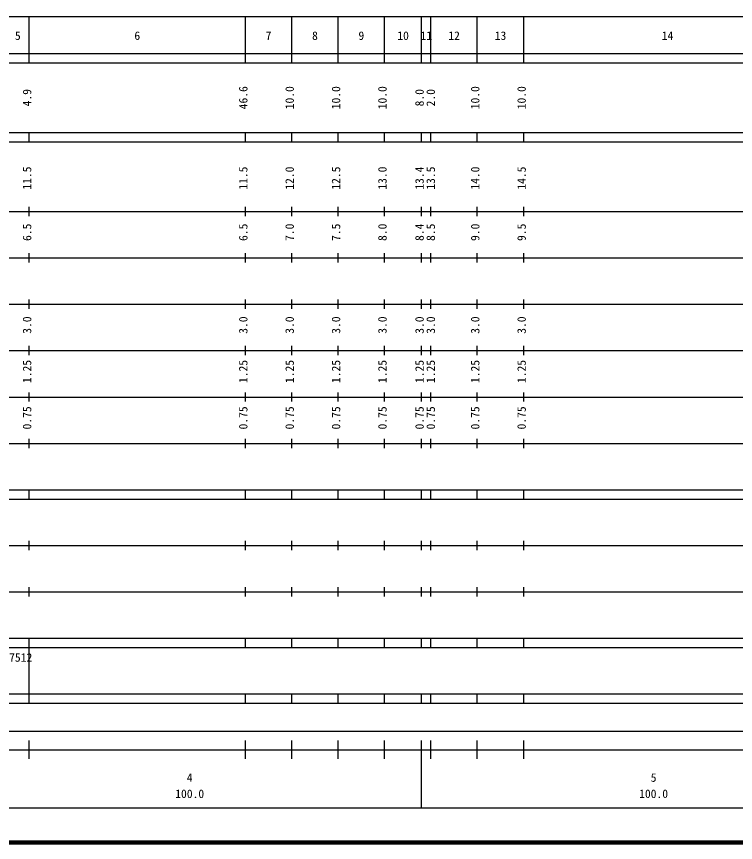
# Model space of a CAD drawing. Units: millimetres on the paper, enlarged 1000 times. Extents: x 40000 to 680000, y 20000 to 380000.
# Drawn here: x 280668 to 435651, y 20000 to 198000 of the extents above; entities that cross this region are included whole.
import ezdxf
from ezdxf.enums import TextEntityAlignment as Align

# ---------------------------------------------------------------- set-up
doc = ezdxf.new("R2010")
doc.units = ezdxf.units.MM
doc.header["$LTSCALE"] = 1000
doc.layers.add('M-TTL', color=2, linetype='Continuous', lineweight=140)
doc.layers.add('M-TTL-BAND', color=7, linetype='Continuous', lineweight=25)
doc.styles.add('ＭＳ ゴシック', font='')
doc.styles.get('ＭＳ ゴシック').set_extended_font_data('MS Gothic')

msp = doc.modelspace()

# ---------------------------------------------------------------- linework, layer by layer
at = {"layer": 'M-TTL'}
msp.add_line((40000, 20000), (680000, 20000), dxfattribs=at)
at = {"layer": 'M-TTL-BAND'}
for p, q in [((68000, 198000), (579000, 198000)), ((283400, 188000), (283400, 198000)), ((330000, 188000), (330000, 198000)), ((340000, 188000), (340000, 198000)), ((350000, 188000), (350000, 198000)), ((360000, 188000), (360000, 198000)), ((368000, 188000), (368000, 198000)), ((370000, 188000), (370000, 198000)), ((380000, 188000), (380000, 198000)), ((390000, 188000), (390000, 198000)), ((40000, 190000), (579000, 190000)), ((40000, 188000), (579000, 188000)), ((40000, 173000), (579000, 173000)), ((283400, 171000), (283400, 173000)), ((330000, 171000), (330000, 173000)), ((340000, 171000), (340000, 173000)), ((350000, 171000), (350000, 173000)), ((360000, 171000), (360000, 173000)), ((368000, 171000), (368000, 173000)), ((370000, 171000), (370000, 173000)), ((380000, 171000), (380000, 173000)), ((390000, 171000), (390000, 173000)), ((40000, 171000), (579000, 171000)), ((283400, 155000), (283400, 157000)), ((330000, 155000), (330000, 157000)), ((340000, 155000), (340000, 157000)), ((350000, 155000), (350000, 157000)), ((360000, 155000), (360000, 157000)), ((368000, 155000), (368000, 157000)), ((370000, 155000), (370000, 157000)), ((380000, 155000), (380000, 157000)), ((390000, 155000), (390000, 157000)), ((40000, 156000), (579000, 156000)), ((46000, 146000), (579000, 146000)), ((283400, 145000), (283400, 147000)), ((330000, 145000), (330000, 147000)), ((340000, 145000), (340000, 147000)), ((350000, 145000), (350000, 147000)), ((360000, 145000), (360000, 147000)), ((368000, 145000), (368000, 147000)), ((370000, 145000), (370000, 147000)), ((380000, 145000), (380000, 147000)), ((390000, 145000), (390000, 147000)), ((52000, 136000), (579000, 136000)), ((283400, 135000), (283400, 137000)), ((330000, 135000), (330000, 137000)), ((340000, 135000), (340000, 137000)), ((350000, 135000), (350000, 137000)), ((360000, 135000), (360000, 137000)), ((368000, 135000), (368000, 137000)), ((370000, 135000), (370000, 137000)), ((380000, 135000), (380000, 137000)), ((390000, 135000), (390000, 137000)), ((283400, 125000), (283400, 127000)), ((330000, 125000), (330000, 127000)), ((340000, 125000), (340000, 127000)), ((350000, 125000), (350000, 127000)), ((360000, 125000), (360000, 127000)), ((368000, 125000), (368000, 127000)), ((370000, 125000), (370000, 127000)), ((380000, 125000), (380000, 127000)), ((390000, 125000), (390000, 127000)), ((46000, 126000), (579000, 126000)), ((52000, 116000), (579000, 116000)), ((283400, 115000), (283400, 117000)), ((330000, 115000), (330000, 117000)), ((340000, 115000), (340000, 117000)), ((350000, 115000), (350000, 117000)), ((360000, 115000), (360000, 117000)), ((368000, 115000), (368000, 117000)), ((370000, 115000), (370000, 117000)), ((380000, 115000), (380000, 117000)), ((390000, 115000), (390000, 117000)), ((283400, 105000), (283400, 107000)), ((330000, 105000), (330000, 107000)), ((340000, 105000), (340000, 107000)), ((350000, 105000), (350000, 107000)), ((360000, 105000), (360000, 107000)), ((368000, 105000), (368000, 107000)), ((370000, 105000), (370000, 107000)), ((380000, 105000), (380000, 107000)), ((390000, 105000), (390000, 107000)), ((46000, 106000), (579000, 106000)), ((40000, 96000), (579000, 96000)), ((283400, 94000), (283400, 96000)), ((330000, 94000), (330000, 96000)), ((340000, 94000), (340000, 96000)), ((350000, 94000), (350000, 96000)), ((360000, 94000), (360000, 96000)), ((368000, 94000), (368000, 96000)), ((370000, 94000), (370000, 96000)), ((380000, 94000), (380000, 96000)), ((390000, 94000), (390000, 96000)), ((40000, 94000), (579000, 94000)), ((49000, 84000), (579000, 84000)), ((283400, 83000), (283400, 85000)), ((330000, 83000), (330000, 85000)), ((340000, 83000), (340000, 85000)), ((350000, 83000), (350000, 85000)), ((360000, 83000), (360000, 85000)), ((368000, 83000), (368000, 85000)), ((370000, 83000), (370000, 85000)), ((380000, 83000), (380000, 85000)), ((390000, 83000), (390000, 85000)), ((283400, 73000), (283400, 75000)), ((330000, 73000), (330000, 75000)), ((340000, 73000), (340000, 75000)), ((350000, 73000), (350000, 75000)), ((360000, 73000), (360000, 75000)), ((368000, 73000), (368000, 75000)), ((370000, 73000), (370000, 75000)), ((380000, 73000), (380000, 75000)), ((390000, 73000), (390000, 75000)), ((40000, 74000), (579000, 74000)), ((40000, 64000), (579000, 64000)), ((283400, 62000), (283400, 64000)), ((330000, 62000), (330000, 64000)), ((340000, 62000), (340000, 64000)), ((350000, 62000), (350000, 64000)), ((360000, 62000), (360000, 64000)), ((368000, 62000), (368000, 64000)), ((370000, 62000), (370000, 64000)), ((380000, 62000), (380000, 64000)), ((390000, 62000), (390000, 64000)), ((40000, 62000), (579000, 62000)), ((283400, 52000), (283400, 62000)), ((40000, 52000), (579000, 52000)), ((283400, 50000), (283400, 52000)), ((330000, 50000), (330000, 52000)), ((340000, 50000), (340000, 52000)), ((350000, 50000), (350000, 52000)), ((360000, 50000), (360000, 52000)), ((368000, 50000), (368000, 52000)), ((370000, 50000), (370000, 52000)), ((380000, 50000), (380000, 52000)), ((390000, 50000), (390000, 52000)), ((40000, 50000), (579000, 50000)), ((71000, 44000), (565000, 44000)), ((283400, 38000), (283400, 42000)), ((330000, 38000), (330000, 42000)), ((340000, 38000), (340000, 42000)), ((350000, 38000), (350000, 42000)), ((360000, 38000), (360000, 42000)), ((368000, 27500), (368000, 42000)), ((370000, 38000), (370000, 42000)), ((380000, 38000), (380000, 42000)), ((390000, 38000), (390000, 42000)), ((40000, 40000), (579000, 40000)), ((68000, 27500), (579000, 27500))]:
    msp.add_line(p, q, dxfattribs=at)

# ---------------------------------------------------------------- texts
at = {"layer": 'M-TTL-BAND', "style": 'ＭＳ ゴシック'}
for s, p in [('5', (280950, 192405)), ('6', (306700, 192405)), ('7', (335000, 192405)), ('8', (345000, 192405)), ('9', (355000, 192405)), ('10', (364000, 192405)), ('11', (369000, 192405)), ('12', (375000, 192405)), ('13', (385000, 192405)), ('14', (421000, 192405)), ('4', (318000, 32523)), ('5', (418000, 32523)), ('100.0', (318000, 29033)), ('100.0', (418000, 29033))]:
    msp.add_text(s, height=1833, dxfattribs=at).set_placement(p, align=Align.BOTTOM_CENTER)
for s, p in [('4.9', (284400, 180500)), ('46.6', (331000, 180500)), ('10.0', (341000, 180500)), ('10.0', (351000, 180500)), ('10.0', (361000, 180500)), ('8.0', (369000, 180500)), ('2.0', (371423, 180500)), ('10.0', (381000, 180500)), ('10.0', (391000, 180500)), ('13.4', (369000, 163174)), ('11.5', (284400, 163174)), ('11.5', (331000, 163174)), ('12.0', (341000, 163174)), ('12.5', (351000, 163174)), ('13.0', (361000, 163174)), ('13.5', (371423, 163174)), ('14.0', (381000, 163174)), ('14.5', (391000, 163174)), ('6.5', (284400, 151500)), ('6.5', (331000, 151500)), ('7.0', (341000, 151500)), ('7.5', (351000, 151500)), ('8.0', (361000, 151500)), ('8.4', (369000, 151500)), ('8.5', (371423, 151500)), ('9.0', (381000, 151500)), ('9.5', (391000, 151500)), ('3.0', (284400, 131500)), ('3.0', (331000, 131500)), ('3.0', (341000, 131500)), ('3.0', (351000, 131500)), ('3.0', (361000, 131500)), ('3.0', (369000, 131500)), ('3.0', (371423, 131500)), ('3.0', (381000, 131500)), ('3.0', (391000, 131500)), ('1.25', (284400, 121500)), ('1.25', (331000, 121500)), ('1.25', (341000, 121500)), ('1.25', (351000, 121500)), ('1.25', (361000, 121500)), ('1.25', (369000, 121500)), ('1.25', (371423, 121500)), ('1.25', (381000, 121500)), ('1.25', (391000, 121500)), ('0.75', (284400, 111500)), ('0.75', (331000, 111500)), ('0.75', (341000, 111500)), ('0.75', (351000, 111500)), ('0.75', (361000, 111500)), ('0.75', (369000, 111500)), ('0.75', (371423, 111500)), ('0.75', (381000, 111500)), ('0.75', (391000, 111500))]:
    msp.add_text(s, height=1833, rotation=90, dxfattribs=at).set_placement(p, align=Align.BOTTOM_CENTER)
msp.add_text('07512', height=1833, dxfattribs=at).set_placement((277825, 58405), align=Align.BOTTOM_LEFT)

doc.saveas('drawing.dxf')
